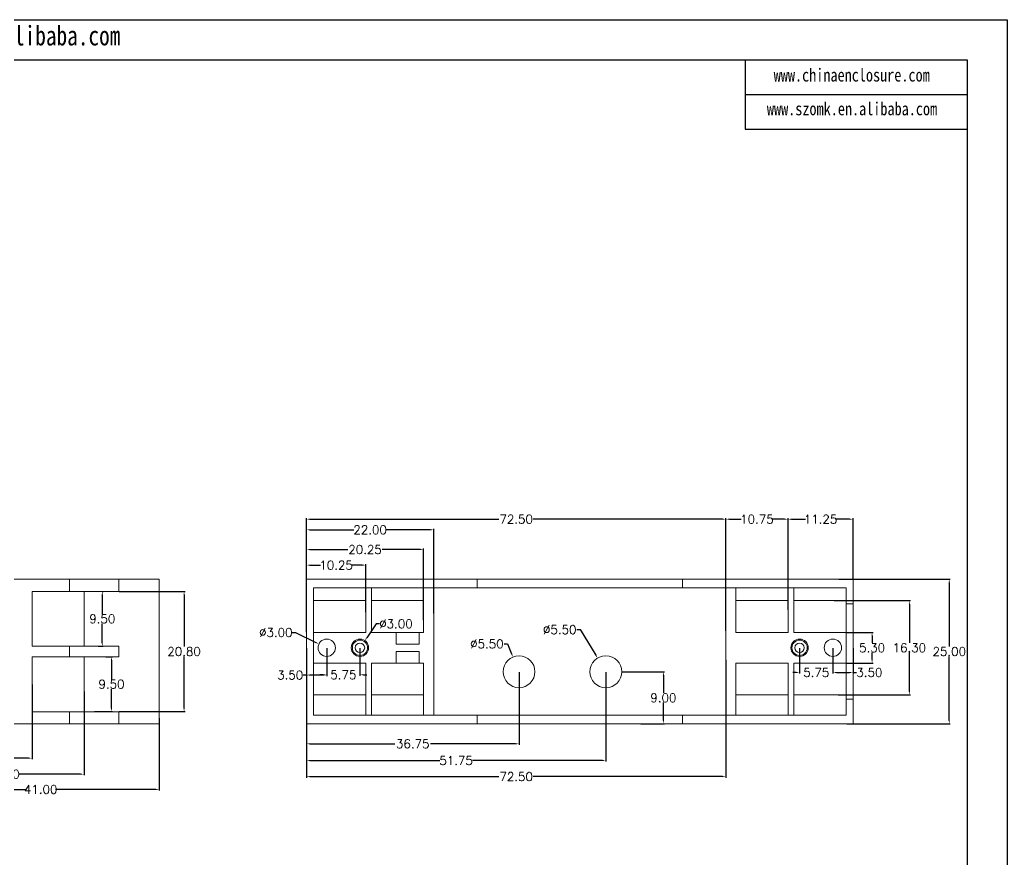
# Model space of a CAD drawing. Header units: inches. Extents: x 2307 to 3202, y 573 to 864.
# Drawn here: x 2546.4 to 2717.2, y 718.1 to 863.3 of the extents above; entities that cross this region are included whole.
import ezdxf

# ---------------------------------------------------------------- set-up
doc = ezdxf.new("R2010")
doc.units = ezdxf.units.IN
doc.layers.add('文字', color=81, linetype='Continuous')
doc.styles.get("Standard").update_dxf_attribs({"font": 'txt', "bigfont": 'gbcbig.shx'})
doc.styles.add('宋体', font='', dxfattribs={"width": 0.8, "height": 3.5})
doc.styles.get('宋体').set_extended_font_data('SimSun')
doc.dimstyles.new('2', dxfattribs={"dimtxt": 1.5, "dimasz": 0.6, "dimexe": 0.18, "dimexo": 0.0625, "dimgap": 0.09, "dimtad": 0, "dimtih": 1, "dimtoh": 1, "dimzin": 0, "dimdsep": 46, "dimtxsty": 'Standard', "dimcen": 0, "dimadec": 0, "dimazin": 2, "dimtfac": 1, "dimtofl": 0, "dimtmove": 0, "dimatfit": 3, "dimfxl": 1, "dimtolj": 1, "dimtzin": 0, "dimarcsym": 0})

# ---------------------------------------------------------------- blocks, each defined once
blk = doc.blocks.new('*D301')
at = {"color": 0, "lineweight": -2, "transparency": 16777216}
for p, q in [((2632.76, 750.5), (2632.76, 737.92)), ((2596.01, 745.22), (2596.01, 737.92)), ((2596.61, 738.1), (2611.29, 738.1)), ((2632.16, 738.1), (2617.47, 738.1))]:
    blk.add_line(p, q, dxfattribs=at)
at = {"color": 0, "transparency": 16777216}
for points in [[(2596.61, 738.2), (2596.61, 738), (2596.01, 738.1)], [(2632.16, 738.2), (2632.16, 738), (2632.76, 738.1)]]:
    blk.add_solid(points, dxfattribs=at)
at = {"layer": 'Defpoints', "color": 0, "transparency": 16777216}
for p in [(2632.76, 750.56), (2596.01, 745.28), (2632.76, 738.1)]:
    blk.add_point(p, dxfattribs=at)
at = {"color": 0, "transparency": 16777216, "insert": (2614.38, 738.1), "char_height": 1.5, "attachment_point": 5}
blk.add_mtext('\\A1;36.75', dxfattribs=at)
blk = doc.blocks.new('*D302')
at = {"color": 0, "lineweight": -2, "transparency": 16777216}
for p, q in [((2647.76, 750.5), (2647.76, 735.03)), ((2596.01, 748.11), (2596.01, 735.03)), ((2596.61, 735.21), (2619.04, 735.21)), ((2647.16, 735.21), (2624.72, 735.21))]:
    blk.add_line(p, q, dxfattribs=at)
at = {"color": 0, "transparency": 16777216}
for points in [[(2596.61, 735.31), (2596.61, 735.11), (2596.01, 735.21)], [(2647.16, 735.31), (2647.16, 735.11), (2647.76, 735.21)]]:
    blk.add_solid(points, dxfattribs=at)
at = {"layer": 'Defpoints', "color": 0, "transparency": 16777216}
for p in [(2647.76, 750.56), (2596.01, 748.17), (2647.76, 735.21)]:
    blk.add_point(p, dxfattribs=at)
at = {"color": 0, "transparency": 16777216, "insert": (2621.88, 735.21), "char_height": 1.5, "attachment_point": 5}
blk.add_mtext('\\A1;51.75', dxfattribs=at)
blk = doc.blocks.new('*D303')
at = {"color": 0, "lineweight": -2, "transparency": 16777216}
for p, q in [((2596.01, 752.61), (2596.01, 732.24)), ((2668.51, 752.61), (2668.51, 732.24)), ((2596.61, 732.42), (2629.29, 732.42)), ((2667.91, 732.42), (2635.22, 732.42))]:
    blk.add_line(p, q, dxfattribs=at)
at = {"color": 0, "transparency": 16777216}
for points in [[(2596.61, 732.52), (2596.61, 732.32), (2596.01, 732.42)], [(2667.91, 732.52), (2667.91, 732.32), (2668.51, 732.42)]]:
    blk.add_solid(points, dxfattribs=at)
at = {"layer": 'Defpoints', "color": 0, "transparency": 16777216}
for p in [(2596.01, 752.67), (2668.51, 752.67), (2668.51, 732.42)]:
    blk.add_point(p, dxfattribs=at)
at = {"color": 0, "transparency": 16777216, "insert": (2632.26, 732.42), "char_height": 1.5, "attachment_point": 5}
blk.add_mtext('\\A1;72.50', dxfattribs=at)
blk = doc.blocks.new('*D304')
at = {"color": 0, "lineweight": -2, "transparency": 16777216}
for p, q in [((2596.01, 760.84), (2596.01, 769.18)), ((2596.61, 769), (2598.42, 769)), ((2605.66, 769), (2603.85, 769)), ((2606.26, 760.84), (2606.26, 769.18))]:
    blk.add_line(p, q, dxfattribs=at)
at = {"color": 0, "transparency": 16777216}
for points in [[(2596.61, 769.1), (2596.61, 768.9), (2596.01, 769)], [(2605.66, 769.1), (2605.66, 768.9), (2606.26, 769)]]:
    blk.add_solid(points, dxfattribs=at)
at = {"layer": 'Defpoints', "color": 0, "transparency": 16777216}
for p in [(2606.26, 769), (2596.01, 760.78), (2606.26, 760.78)]:
    blk.add_point(p, dxfattribs=at)
at = {"color": 0, "transparency": 16777216, "insert": (2601.13, 769), "char_height": 1.5, "attachment_point": 5}
blk.add_mtext('\\A1;10.25', dxfattribs=at)
blk = doc.blocks.new('*D305')
at = {"color": 0, "lineweight": -2, "transparency": 16777216}
for p, q in [((2596.01, 759.51), (2596.01, 771.87)), ((2596.61, 771.69), (2603.17, 771.69)), ((2615.66, 771.69), (2609.1, 771.69)), ((2616.26, 759.51), (2616.26, 771.87))]:
    blk.add_line(p, q, dxfattribs=at)
at = {"color": 0, "transparency": 16777216}
for points in [[(2596.61, 771.79), (2596.61, 771.59), (2596.01, 771.69)], [(2615.66, 771.79), (2615.66, 771.59), (2616.26, 771.69)]]:
    blk.add_solid(points, dxfattribs=at)
at = {"layer": 'Defpoints', "color": 0, "transparency": 16777216}
for p in [(2616.26, 771.69), (2596.01, 759.45), (2616.26, 759.45)]:
    blk.add_point(p, dxfattribs=at)
at = {"color": 0, "transparency": 16777216, "insert": (2606.13, 771.69), "char_height": 1.5, "attachment_point": 5}
blk.add_mtext('\\A1;20.25', dxfattribs=at)
blk = doc.blocks.new('*D306')
at = {"color": 0, "lineweight": -2, "transparency": 16777216}
for p, q in [((2596.01, 758.49), (2596.01, 775.29)), ((2596.61, 775.11), (2604.17, 775.11)), ((2617.41, 775.11), (2609.85, 775.11)), ((2618.01, 760.64), (2618.01, 775.29))]:
    blk.add_line(p, q, dxfattribs=at)
at = {"color": 0, "transparency": 16777216}
for points in [[(2596.61, 775.21), (2596.61, 775.01), (2596.01, 775.11)], [(2617.41, 775.21), (2617.41, 775.01), (2618.01, 775.11)]]:
    blk.add_solid(points, dxfattribs=at)
at = {"layer": 'Defpoints', "color": 0, "transparency": 16777216}
for p in [(2618.01, 775.11), (2618.01, 760.58), (2596.01, 758.43)]:
    blk.add_point(p, dxfattribs=at)
at = {"color": 0, "transparency": 16777216, "insert": (2607.01, 775.11), "char_height": 1.5, "attachment_point": 5}
blk.add_mtext('\\A1;22.00', dxfattribs=at)
blk = doc.blocks.new('*D307')
at = {"color": 0, "lineweight": -2, "transparency": 16777216}
for p, q in [((2596.01, 757.41), (2596.01, 777.12)), ((2596.61, 776.94), (2629.29, 776.94)), ((2667.91, 776.94), (2635.22, 776.94)), ((2668.51, 759.89), (2668.51, 777.12))]:
    blk.add_line(p, q, dxfattribs=at)
at = {"color": 0, "transparency": 16777216}
for points in [[(2596.61, 777.04), (2596.61, 776.84), (2596.01, 776.94)], [(2667.91, 777.04), (2667.91, 776.84), (2668.51, 776.94)]]:
    blk.add_solid(points, dxfattribs=at)
at = {"layer": 'Defpoints', "color": 0, "transparency": 16777216}
for p in [(2668.51, 776.94), (2668.51, 759.83), (2596.01, 757.35)]:
    blk.add_point(p, dxfattribs=at)
at = {"color": 0, "transparency": 16777216, "insert": (2632.26, 776.94), "char_height": 1.5, "attachment_point": 5}
blk.add_mtext('\\A1;72.50', dxfattribs=at)
blk = doc.blocks.new('*D308')
at = {"color": 0, "lineweight": -2, "transparency": 16777216}
for p, q in [((2668.51, 757.63), (2668.51, 777.12)), ((2669.11, 776.94), (2671.17, 776.94)), ((2678.66, 776.94), (2676.6, 776.94)), ((2679.26, 761.27), (2679.26, 777.12))]:
    blk.add_line(p, q, dxfattribs=at)
at = {"color": 0, "transparency": 16777216}
for points in [[(2669.11, 777.04), (2669.11, 776.84), (2668.51, 776.94)], [(2678.66, 777.04), (2678.66, 776.84), (2679.26, 776.94)]]:
    blk.add_solid(points, dxfattribs=at)
at = {"layer": 'Defpoints', "color": 0, "transparency": 16777216}
for p in [(2668.51, 776.94), (2679.26, 761.21), (2668.51, 757.57)]:
    blk.add_point(p, dxfattribs=at)
at = {"color": 0, "transparency": 16777216, "insert": (2673.88, 776.94), "char_height": 1.5, "attachment_point": 5}
blk.add_mtext('\\A1;10.75', dxfattribs=at)
blk = doc.blocks.new('*D309')
at = {"color": 0, "lineweight": -2, "transparency": 16777216}
for p, q in [((2679.26, 773.96), (2679.26, 777.12)), ((2679.86, 776.94), (2682.29, 776.94)), ((2689.91, 776.94), (2687.47, 776.94)), ((2690.51, 766.62), (2690.51, 777.12))]:
    blk.add_line(p, q, dxfattribs=at)
at = {"color": 0, "transparency": 16777216}
for points in [[(2679.86, 777.04), (2679.86, 776.84), (2679.26, 776.94)], [(2689.91, 777.04), (2689.91, 776.84), (2690.51, 776.94)]]:
    blk.add_solid(points, dxfattribs=at)
at = {"layer": 'Defpoints', "color": 0, "transparency": 16777216}
for p in [(2679.26, 776.94), (2679.26, 773.9), (2690.51, 766.56)]:
    blk.add_point(p, dxfattribs=at)
at = {"color": 0, "transparency": 16777216, "insert": (2684.88, 776.94), "char_height": 1.5, "attachment_point": 5}
blk.add_mtext('\\A1;11.25', dxfattribs=at)
blk = doc.blocks.new('*D310')
at = {"color": 0, "lineweight": -2, "transparency": 16777216}
for p, q in [((2596.01, 754.65), (2596.01, 749.81)), ((2599.51, 754.65), (2599.51, 749.81)), ((2596.01, 749.99), (2595.41, 749.99)), ((2598.91, 749.99), (2596.61, 749.99))]:
    blk.add_line(p, q, dxfattribs=at)
at = {"color": 0, "transparency": 16777216}
for points in [[(2596.61, 750.09), (2596.61, 749.89), (2596.01, 749.99)], [(2598.91, 750.09), (2598.91, 749.89), (2599.51, 749.99)]]:
    blk.add_solid(points, dxfattribs=at)
at = {"layer": 'Defpoints', "color": 0, "transparency": 16777216}
for p in [(2596.01, 754.71), (2599.51, 754.71), (2596.01, 749.99)]:
    blk.add_point(p, dxfattribs=at)
at = {"color": 0, "transparency": 16777216, "insert": (2593.19, 749.99), "char_height": 1.5, "attachment_point": 5}
blk.add_mtext('\\A1;3.50', dxfattribs=at)
blk = doc.blocks.new('*D311')
at = {"color": 0, "lineweight": -2, "transparency": 16777216}
for p, q in [((2599.51, 754.65), (2599.51, 749.86)), ((2605.26, 754.65), (2605.26, 749.86)), ((2598.91, 750.04), (2598.31, 750.04)), ((2605.86, 750.04), (2606.46, 750.04))]:
    blk.add_line(p, q, dxfattribs=at)
at = {"color": 0, "transparency": 16777216}
for points in [[(2598.91, 750.14), (2598.91, 749.94), (2599.51, 750.04)], [(2605.86, 750.14), (2605.86, 749.94), (2605.26, 750.04)]]:
    blk.add_solid(points, dxfattribs=at)
at = {"layer": 'Defpoints', "color": 0, "transparency": 16777216}
for p in [(2599.51, 754.71), (2605.26, 754.71), (2605.26, 750.04)]:
    blk.add_point(p, dxfattribs=at)
at = {"color": 0, "transparency": 16777216, "insert": (2602.38, 750.04), "char_height": 1.5, "attachment_point": 5}
blk.add_mtext('\\A1;5.75', dxfattribs=at)
blk = doc.blocks.new('*D312')
at = {"color": 0, "lineweight": -2, "transparency": 16777216}
for p, q in [((2687.01, 754.65), (2687.01, 750.26)), ((2690.51, 754.65), (2690.51, 750.26)), ((2687.61, 750.44), (2689.91, 750.44)), ((2690.51, 750.44), (2691.11, 750.44))]:
    blk.add_line(p, q, dxfattribs=at)
at = {"color": 0, "transparency": 16777216}
for points in [[(2687.61, 750.54), (2687.61, 750.34), (2687.01, 750.44)], [(2689.91, 750.54), (2689.91, 750.34), (2690.51, 750.44)]]:
    blk.add_solid(points, dxfattribs=at)
at = {"layer": 'Defpoints', "color": 0, "transparency": 16777216}
for p in [(2687.01, 754.71), (2690.51, 754.71), (2690.51, 750.44)]:
    blk.add_point(p, dxfattribs=at)
at = {"color": 0, "transparency": 16777216, "insert": (2693.32, 750.44), "char_height": 1.5, "attachment_point": 5}
blk.add_mtext('\\A1;3.50', dxfattribs=at)
blk = doc.blocks.new('*D313')
at = {"color": 0, "lineweight": -2, "transparency": 16777216}
for p, q in [((2681.26, 754.65), (2681.26, 750.26)), ((2687.01, 754.65), (2687.01, 750.26)), ((2680.66, 750.44), (2680.06, 750.44)), ((2687.61, 750.44), (2688.21, 750.44))]:
    blk.add_line(p, q, dxfattribs=at)
at = {"color": 0, "transparency": 16777216}
for points in [[(2680.66, 750.54), (2680.66, 750.34), (2681.26, 750.44)], [(2687.61, 750.54), (2687.61, 750.34), (2687.01, 750.44)]]:
    blk.add_solid(points, dxfattribs=at)
at = {"layer": 'Defpoints', "color": 0, "transparency": 16777216}
for p in [(2681.26, 754.71), (2687.01, 754.71), (2687.01, 750.44)]:
    blk.add_point(p, dxfattribs=at)
at = {"color": 0, "transparency": 16777216, "insert": (2684.13, 750.44), "char_height": 1.5, "attachment_point": 5}
blk.add_mtext('\\A1;5.75', dxfattribs=at)
blk = doc.blocks.new('*D314')
at = {"color": 0, "lineweight": -2, "transparency": 16777216}
for p, q in [((2689.37, 757.36), (2693.97, 757.36)), ((2693.79, 756.76), (2693.79, 755.55)), ((2693.79, 752.66), (2693.79, 753.87)), ((2689.37, 752.06), (2693.97, 752.06))]:
    blk.add_line(p, q, dxfattribs=at)
at = {"color": 0, "transparency": 16777216}
for points in [[(2693.69, 756.76), (2693.89, 756.76), (2693.79, 757.36)], [(2693.69, 752.66), (2693.89, 752.66), (2693.79, 752.06)]]:
    blk.add_solid(points, dxfattribs=at)
at = {"layer": 'Defpoints', "color": 0, "transparency": 16777216}
for p in [(2689.31, 757.36), (2693.79, 757.36), (2689.31, 752.06)]:
    blk.add_point(p, dxfattribs=at)
at = {"color": 0, "transparency": 16777216, "insert": (2693.79, 754.71), "char_height": 1.5, "attachment_point": 5}
blk.add_mtext('\\A1;5.30', dxfattribs=at)
blk = doc.blocks.new('*D315')
at = {"color": 0, "lineweight": -2, "transparency": 16777216}
for p, q in [((2687.25, 762.86), (2700.41, 762.86)), ((2700.23, 762.26), (2700.23, 755.55)), ((2700.23, 747.16), (2700.23, 753.87)), ((2687.94, 746.56), (2700.41, 746.56))]:
    blk.add_line(p, q, dxfattribs=at)
at = {"color": 0, "transparency": 16777216}
for points in [[(2700.13, 762.26), (2700.33, 762.26), (2700.23, 762.86)], [(2700.13, 747.16), (2700.33, 747.16), (2700.23, 746.56)]]:
    blk.add_solid(points, dxfattribs=at)
at = {"layer": 'Defpoints', "color": 0, "transparency": 16777216}
for p in [(2687.19, 762.86), (2700.23, 762.86), (2687.87, 746.56)]:
    blk.add_point(p, dxfattribs=at)
at = {"color": 0, "transparency": 16777216, "insert": (2700.23, 754.71), "char_height": 1.5, "attachment_point": 5}
blk.add_mtext('\\A1;16.30', dxfattribs=at)
blk = doc.blocks.new('*D316')
at = {"color": 0, "lineweight": -2, "transparency": 16777216}
for p, q in [((2688.03, 766.56), (2707.31, 766.56)), ((2707.13, 765.96), (2707.13, 754.9)), ((2707.13, 742.16), (2707.13, 753.22)), ((2689.4, 741.56), (2707.31, 741.56))]:
    blk.add_line(p, q, dxfattribs=at)
at = {"color": 0, "transparency": 16777216}
for points in [[(2707.03, 765.96), (2707.23, 765.96), (2707.13, 766.56)], [(2707.03, 742.16), (2707.23, 742.16), (2707.13, 741.56)]]:
    blk.add_solid(points, dxfattribs=at)
at = {"layer": 'Defpoints', "color": 0, "transparency": 16777216}
for p in [(2687.97, 766.56), (2707.13, 766.56), (2689.33, 741.56)]:
    blk.add_point(p, dxfattribs=at)
at = {"color": 0, "transparency": 16777216, "insert": (2707.13, 754.06), "char_height": 1.5, "attachment_point": 5}
blk.add_mtext('\\A1;25.00', dxfattribs=at)
blk = doc.blocks.new('*D317')
at = {"color": 0, "lineweight": -2, "transparency": 16777216}
for p, q in [((2650.57, 750.56), (2657.89, 750.56)), ((2657.71, 749.96), (2657.71, 746.9)), ((2657.71, 742.16), (2657.71, 745.22)), ((2653.79, 741.56), (2657.89, 741.56))]:
    blk.add_line(p, q, dxfattribs=at)
at = {"color": 0, "transparency": 16777216}
for points in [[(2657.61, 749.96), (2657.81, 749.96), (2657.71, 750.56)], [(2657.61, 742.16), (2657.81, 742.16), (2657.71, 741.56)]]:
    blk.add_solid(points, dxfattribs=at)
at = {"layer": 'Defpoints', "color": 0, "transparency": 16777216}
for p in [(2650.51, 750.56), (2657.71, 750.56), (2653.72, 741.56)]:
    blk.add_point(p, dxfattribs=at)
at = {"color": 0, "transparency": 16777216, "insert": (2657.71, 746.06), "char_height": 1.5, "attachment_point": 5}
blk.add_mtext('\\A1;9.00', dxfattribs=at)
blk = doc.blocks.new('*D318')
at = {"color": 0, "lineweight": -2, "transparency": 16777216}
for p, q in [((2642.75, 757.84), (2643.35, 757.84)), ((2643.35, 757.84), (2646.02, 753.42))]:
    blk.add_line(p, q, dxfattribs=at)
at = {"color": 0, "transparency": 16777216}
blk.add_solid([(2646.11, 753.48), (2645.94, 753.37), (2646.33, 752.91)], dxfattribs=at)
at = {"layer": 'Defpoints', "color": 0, "transparency": 16777216}
for p in [(2646.33, 752.91), (2649.18, 748.2)]:
    blk.add_point(p, dxfattribs=at)
at = {"color": 0, "transparency": 16777216, "insert": (2639.79, 757.84), "char_height": 1.5, "attachment_point": 5}
blk.add_mtext('\\A1;∅5.50', dxfattribs=at)
blk = doc.blocks.new('*D319')
at = {"color": 0, "lineweight": -2, "transparency": 16777216}
for p, q in [((2630.17, 755.37), (2630.77, 755.37)), ((2630.77, 755.37), (2631.48, 753.65))]:
    blk.add_line(p, q, dxfattribs=at)
at = {"color": 0, "transparency": 16777216}
blk.add_solid([(2631.57, 753.69), (2631.38, 753.61), (2631.71, 753.1)], dxfattribs=at)
at = {"layer": 'Defpoints', "color": 0, "transparency": 16777216}
for p in [(2631.71, 753.1), (2633.81, 748.02)]:
    blk.add_point(p, dxfattribs=at)
at = {"color": 0, "transparency": 16777216, "insert": (2627.2, 755.37), "char_height": 1.5, "attachment_point": 5}
blk.add_mtext('\\A1;∅5.50', dxfattribs=at)
blk = doc.blocks.new('*D320')
at = {"color": 0, "lineweight": -2, "transparency": 16777216}
for p, q in [((2593.54, 757.36), (2594.14, 757.36)), ((2594.14, 757.36), (2597.62, 755.64))]:
    blk.add_line(p, q, dxfattribs=at)
at = {"color": 0, "transparency": 16777216}
blk.add_solid([(2597.67, 755.73), (2597.58, 755.55), (2598.16, 755.37)], dxfattribs=at)
at = {"layer": 'Defpoints', "color": 0, "transparency": 16777216}
for p in [(2598.16, 755.37), (2600.85, 754.04)]:
    blk.add_point(p, dxfattribs=at)
at = {"color": 0, "transparency": 16777216, "insert": (2590.7, 757.36), "char_height": 1.5, "attachment_point": 5}
blk.add_mtext('\\A1;∅3.00', dxfattribs=at)
blk = doc.blocks.new('*D321')
at = {"color": 0, "lineweight": -2, "transparency": 16777216}
for p, q in [((2608.04, 758.84), (2606.43, 756.45)), ((2608.64, 758.84), (2608.04, 758.84))]:
    blk.add_line(p, q, dxfattribs=at)
at = {"color": 0, "transparency": 16777216}
blk.add_solid([(2606.35, 756.5), (2606.51, 756.39), (2606.1, 755.95)], dxfattribs=at)
at = {"layer": 'Defpoints', "color": 0, "transparency": 16777216}
for p in [(2606.1, 755.95), (2604.42, 753.46)]:
    blk.add_point(p, dxfattribs=at)
at = {"color": 0, "transparency": 16777216, "insert": (2611.48, 758.84), "char_height": 1.5, "attachment_point": 5}
blk.add_mtext('\\A1;∅3.00', dxfattribs=at)
blk = doc.blocks.new('*D323')
at = {"color": 0, "lineweight": -2, "transparency": 16777216}
for p, q in [((2563.62, 764.46), (2575.03, 764.46)), ((2574.85, 763.86), (2574.85, 754.9)), ((2574.85, 744.26), (2574.85, 753.22)), ((2563.62, 743.66), (2575.03, 743.66))]:
    blk.add_line(p, q, dxfattribs=at)
at = {"color": 0, "transparency": 16777216}
for points in [[(2574.75, 763.86), (2574.95, 763.86), (2574.85, 764.46)], [(2574.75, 744.26), (2574.95, 744.26), (2574.85, 743.66)]]:
    blk.add_solid(points, dxfattribs=at)
at = {"layer": 'Defpoints', "color": 0, "transparency": 16777216}
for p in [(2563.56, 764.46), (2574.85, 764.46), (2563.56, 743.66)]:
    blk.add_point(p, dxfattribs=at)
at = {"color": 0, "transparency": 16777216, "insert": (2574.85, 754.06), "char_height": 1.5, "attachment_point": 5}
blk.add_mtext('\\A1;20.80', dxfattribs=at)
blk = doc.blocks.new('*D324')
at = {"color": 0, "lineweight": -2, "transparency": 16777216}
for p, q in [((2561.33, 753.16), (2562.48, 753.16)), ((2562.3, 752.56), (2562.3, 749.25)), ((2562.3, 744.26), (2562.3, 747.57)), ((2559.37, 743.66), (2562.48, 743.66))]:
    blk.add_line(p, q, dxfattribs=at)
at = {"color": 0, "transparency": 16777216}
for points in [[(2562.2, 752.56), (2562.4, 752.56), (2562.3, 753.16)], [(2562.2, 744.26), (2562.4, 744.26), (2562.3, 743.66)]]:
    blk.add_solid(points, dxfattribs=at)
at = {"layer": 'Defpoints', "color": 0, "transparency": 16777216}
for p in [(2561.26, 753.16), (2562.3, 753.16), (2559.31, 743.66)]:
    blk.add_point(p, dxfattribs=at)
at = {"color": 0, "transparency": 16777216, "insert": (2562.3, 748.41), "char_height": 1.5, "attachment_point": 5}
blk.add_mtext('\\A1;9.50', dxfattribs=at)
blk = doc.blocks.new('*D325')
at = {"color": 0, "lineweight": -2, "transparency": 16777216}
for p, q in [((2560.7, 764.46), (2560.89, 764.46)), ((2560.71, 763.86), (2560.71, 760.55)), ((2560.71, 755.56), (2560.71, 758.87)), ((2560.01, 754.96), (2560.89, 754.96))]:
    blk.add_line(p, q, dxfattribs=at)
at = {"color": 0, "transparency": 16777216}
for points in [[(2560.61, 763.86), (2560.81, 763.86), (2560.71, 764.46)], [(2560.61, 755.56), (2560.81, 755.56), (2560.71, 754.96)]]:
    blk.add_solid(points, dxfattribs=at)
at = {"layer": 'Defpoints', "color": 0, "transparency": 16777216}
for p in [(2560.64, 764.46), (2560.71, 764.46), (2559.95, 754.96)]:
    blk.add_point(p, dxfattribs=at)
at = {"color": 0, "transparency": 16777216, "insert": (2560.71, 759.71), "char_height": 1.5, "attachment_point": 5}
blk.add_mtext('\\A1;9.50', dxfattribs=at)
blk = doc.blocks.new('*D327')
at = {"color": 0, "lineweight": -2, "transparency": 16777216}
for p, q in [((2529.56, 748.76), (2529.56, 735.44)), ((2548.56, 748.35), (2548.56, 735.44)), ((2530.16, 735.62), (2536.47, 735.62)), ((2547.96, 735.62), (2541.65, 735.62))]:
    blk.add_line(p, q, dxfattribs=at)
at = {"color": 0, "transparency": 16777216}
for points in [[(2530.16, 735.72), (2530.16, 735.52), (2529.56, 735.62)], [(2547.96, 735.72), (2547.96, 735.52), (2548.56, 735.62)]]:
    blk.add_solid(points, dxfattribs=at)
at = {"layer": 'Defpoints', "color": 0, "transparency": 16777216}
for p in [(2529.56, 748.83), (2548.56, 748.41), (2548.56, 735.62)]:
    blk.add_point(p, dxfattribs=at)
at = {"color": 0, "transparency": 16777216, "insert": (2539.06, 735.62), "char_height": 1.5, "attachment_point": 5}
blk.add_mtext('\\A1;19.00', dxfattribs=at)
blk = doc.blocks.new('*D328')
at = {"color": 0, "lineweight": -2, "transparency": 16777216}
for p, q in [((2529.56, 748.7), (2529.56, 732.67)), ((2557.56, 747.16), (2557.56, 732.67)), ((2530.16, 732.85), (2540.72, 732.85)), ((2556.96, 732.85), (2546.4, 732.85))]:
    blk.add_line(p, q, dxfattribs=at)
at = {"color": 0, "transparency": 16777216}
for points in [[(2530.16, 732.95), (2530.16, 732.75), (2529.56, 732.85)], [(2556.96, 732.95), (2556.96, 732.75), (2557.56, 732.85)]]:
    blk.add_solid(points, dxfattribs=at)
at = {"layer": 'Defpoints', "color": 0, "transparency": 16777216}
for p in [(2529.56, 748.76), (2557.56, 747.22), (2557.56, 732.85)]:
    blk.add_point(p, dxfattribs=at)
at = {"color": 0, "transparency": 16777216, "insert": (2543.56, 732.85), "char_height": 1.5, "attachment_point": 5}
blk.add_mtext('\\A1;28.00', dxfattribs=at)
blk = doc.blocks.new('*D329')
at = {"color": 0, "lineweight": -2, "transparency": 16777216}
for p, q in [((2529.56, 743.62), (2529.56, 730.04)), ((2570.56, 742.53), (2570.56, 730.04)), ((2530.16, 730.22), (2547.47, 730.22)), ((2569.96, 730.22), (2552.65, 730.22))]:
    blk.add_line(p, q, dxfattribs=at)
at = {"color": 0, "transparency": 16777216}
for points in [[(2530.16, 730.32), (2530.16, 730.12), (2529.56, 730.22)], [(2569.96, 730.32), (2569.96, 730.12), (2570.56, 730.22)]]:
    blk.add_solid(points, dxfattribs=at)
at = {"layer": 'Defpoints', "color": 0, "transparency": 16777216}
for p in [(2529.56, 743.68), (2570.56, 742.59), (2529.56, 730.22)]:
    blk.add_point(p, dxfattribs=at)
at = {"color": 0, "transparency": 16777216, "insert": (2550.06, 730.22), "char_height": 1.5, "attachment_point": 5}
blk.add_mtext('\\A1;41.00', dxfattribs=at)

msp = doc.modelspace()

# ---------------------------------------------------------------- linework, layer by layer
for p, q in [((2306.504, 863.315), (2717.154, 863.315)), ((2717.154, 863.315), (2717.154, 572.957)), ((2317.13, 856.402), (2710.241, 856.402)), ((2671.834, 856.402), (2671.834, 844.4)), ((2710.241, 856.402), (2710.241, 579.87)), ((2671.834, 850.401), (2710.241, 850.401)), ((2671.834, 844.4), (2710.241, 844.4))]:
    msp.add_line(p, q)
at = {"color": 7, "linetype": 'Continuous', "lineweight": 15}
for p, q in [((2555.061, 766.558), (2529.561, 766.558)), ((2555.061, 766.558), (2555.061, 764.458)), ((2555.061, 766.558), (2563.561, 766.558)), ((2563.561, 766.558), (2563.561, 764.458)), ((2563.561, 766.558), (2570.561, 766.558)), ((2570.561, 766.558), (2570.561, 741.558)), ((2596.007, 741.558), (2596.007, 766.558)), ((2596.007, 766.558), (2625.507, 766.558)), ((2625.507, 766.558), (2625.507, 765.058)), ((2625.507, 766.558), (2661.007, 766.558)), ((2661.007, 765.058), (2661.007, 766.558)), ((2661.007, 766.558), (2690.507, 766.558)), ((2690.507, 766.558), (2690.507, 762.308)), ((2597.207, 765.058), (2597.207, 743.058)), ((2625.507, 765.058), (2597.207, 765.058)), ((2606.257, 765.058), (2606.257, 757.358)), ((2607.257, 757.358), (2607.257, 765.058)), ((2616.257, 765.058), (2616.257, 757.358)), ((2618.007, 765.058), (2618.007, 743.058)), ((2625.507, 765.058), (2661.007, 765.058)), ((2689.307, 765.058), (2661.007, 765.058)), ((2668.507, 743.058), (2668.507, 765.058)), ((2670.257, 765.058), (2670.257, 757.358)), ((2679.257, 757.358), (2679.257, 765.058)), ((2680.257, 765.058), (2680.257, 757.358)), ((2689.307, 762.308), (2689.307, 765.058)), ((2548.561, 764.458), (2555.061, 764.458)), ((2548.561, 764.458), (2548.561, 754.958)), ((2555.061, 764.458), (2563.561, 764.458)), ((2557.561, 754.958), (2557.561, 764.458)), ((2597.207, 762.858), (2606.257, 762.858)), ((2616.257, 762.858), (2607.257, 762.858)), ((2670.257, 762.858), (2679.257, 762.858)), ((2689.307, 762.858), (2680.257, 762.858)), ((2689.307, 762.308), (2690.507, 762.308)), ((2689.307, 745.808), (2689.307, 762.308)), ((2690.507, 745.808), (2690.507, 762.308)), ((2606.257, 757.358), (2597.207, 757.358)), ((2611.507, 757.358), (2607.257, 757.358)), ((2611.507, 757.358), (2611.507, 755.358)), ((2615.507, 757.358), (2611.507, 757.358)), ((2615.507, 755.358), (2615.507, 757.358)), ((2616.257, 757.358), (2615.507, 757.358)), ((2670.257, 757.358), (2679.257, 757.358)), ((2680.257, 757.358), (2689.307, 757.358)), ((2548.561, 754.958), (2555.061, 754.958)), ((2555.061, 754.958), (2555.061, 753.158)), ((2555.061, 754.958), (2563.561, 754.958)), ((2563.561, 754.958), (2563.561, 753.158)), ((2611.507, 755.358), (2615.507, 755.358)), ((2548.561, 753.158), (2555.061, 753.158)), ((2548.561, 743.658), (2548.561, 753.158)), ((2555.061, 753.158), (2563.561, 753.158)), ((2557.561, 753.158), (2557.561, 743.658)), ((2615.507, 754.058), (2611.507, 754.058)), ((2611.507, 754.058), (2611.507, 752.058)), ((2615.507, 752.058), (2615.507, 754.058)), ((2597.207, 752.058), (2606.257, 752.058)), ((2606.257, 752.058), (2606.257, 743.058)), ((2607.257, 752.058), (2611.507, 752.058)), ((2607.257, 743.058), (2607.257, 752.058)), ((2611.507, 752.058), (2615.507, 752.058)), ((2615.507, 752.058), (2616.257, 752.058)), ((2616.257, 752.058), (2616.257, 743.058)), ((2679.257, 752.058), (2670.257, 752.058)), ((2670.257, 752.058), (2670.257, 743.058)), ((2679.257, 743.058), (2679.257, 752.058)), ((2689.307, 752.058), (2680.257, 752.058)), ((2680.257, 752.058), (2680.257, 743.058)), ((2606.257, 746.558), (2597.207, 746.558)), ((2616.257, 746.558), (2607.257, 746.558)), ((2670.257, 746.558), (2679.257, 746.558)), ((2680.257, 746.558), (2689.307, 746.558)), ((2689.307, 743.058), (2689.307, 745.808)), ((2689.307, 745.808), (2690.507, 745.808)), ((2690.507, 745.808), (2690.507, 741.558)), ((2548.561, 743.658), (2555.061, 743.658)), ((2555.061, 743.658), (2555.061, 741.558)), ((2555.061, 743.658), (2563.561, 743.658)), ((2563.561, 743.658), (2563.561, 741.558)), ((2597.207, 743.058), (2625.507, 743.058)), ((2625.507, 743.058), (2625.507, 741.558)), ((2661.007, 743.058), (2625.507, 743.058)), ((2661.007, 741.558), (2661.007, 743.058)), ((2661.007, 743.058), (2689.307, 743.058)), ((2555.061, 741.558), (2529.561, 741.558)), ((2555.061, 741.558), (2563.561, 741.558)), ((2563.561, 741.558), (2570.561, 741.558)), ((2625.507, 741.558), (2596.007, 741.558)), ((2625.507, 741.558), (2661.007, 741.558)), ((2690.507, 741.558), (2661.007, 741.558))]:
    msp.add_line(p, q, dxfattribs=at)
for centre, radius in [((2599.507, 754.708), 1.5), ((2605.257, 754.708), 1.5), ((2605.257, 754.708), 1.317), ((2605.257, 754.708), 0.817), ((2681.257, 754.708), 1.5), ((2681.257, 754.708), 1.317), ((2681.257, 754.708), 0.817), ((2687.007, 754.708), 1.5), ((2632.757, 750.558), 2.75), ((2647.757, 750.558), 2.75)]:
    msp.add_circle(centre, radius, dxfattribs=at)

# ---------------------------------------------------------------- texts
at = {"layer": '文字', "color": 0, "attachment_point": 1, "style": '宋体'}
for s, insert, char_height, width in [('www.szomk.en.alibaba.com', (2519.695, 862.256), 3.37984, 59.38046), ('www.chinaenclosure.com', (2676.782, 854.882), 2.25322, 39.58698), ('www.szomk.en.alibaba.com', (2675.604, 849.047), 2.25322, 39.58698)]:
    msp.add_mtext(s, dxfattribs=dict(at, insert=insert, char_height=char_height, width=width))

# ---------------------------------------------------------------- dimensions: what is measured, and where the dimension line sits
for base, p1, p2, picture, middle in [((2668.507, 776.94), (2596.007, 757.352), (2668.507, 759.827), '*D307', (2632.257, 776.94)), ((2668.507, 776.94), (2679.257, 761.208), (2668.507, 757.568), '*D308', (2673.882, 776.94)), ((2679.257, 776.94), (2690.507, 766.558), (2679.257, 773.9), '*D309', (2684.882, 776.94)), ((2618.007, 775.111), (2596.007, 758.427), (2618.007, 760.581), '*D306', (2607.007, 775.111)), ((2616.257, 771.691), (2596.007, 759.447), (2616.257, 759.447), '*D305', (2606.132, 771.691)), ((2606.257, 769), (2596.007, 760.781), (2606.257, 760.781), '*D304', (2601.132, 769)), ((2596.007, 749.991), (2599.507, 754.708), (2596.007, 754.708), '*D310', (2593.192, 749.991)), ((2605.257, 750.041), (2599.507, 754.708), (2605.257, 754.708), '*D311', (2602.382, 750.041)), ((2687.007, 750.444), (2681.257, 754.708), (2687.007, 754.708), '*D313', (2684.132, 750.444)), ((2690.507, 750.444), (2687.007, 754.708), (2690.507, 754.708), '*D312', (2693.322, 750.444)), ((2668.507, 732.423), (2596.007, 752.671), (2668.507, 752.671), '*D303', (2632.257, 732.423)), ((2632.757, 738.101), (2596.007, 745.279), (2632.757, 750.558), '*D301', (2614.382, 738.101)), ((2647.757, 735.209), (2596.007, 748.171), (2647.757, 750.558), '*D302', (2621.882, 735.209)), ((2548.561, 735.623), (2529.561, 748.826), (2548.561, 748.408), '*D327', (2539.061, 735.623)), ((2557.561, 732.847), (2529.561, 748.763), (2557.561, 747.224), '*D328', (2543.561, 732.847)), ((2529.561, 730.223), (2570.561, 742.59), (2529.561, 743.683), '*D329', (2550.061, 730.223))]:
    dim = msp.add_linear_dim(base=base, p1=p1, p2=p2, dimstyle='2')
    dim.commit()
    dim.dimension.update_dxf_attribs({"geometry": picture, "text_midpoint": middle})
for base, p1, p2, picture, middle in [((2707.13, 766.558), (2689.333, 741.558), (2687.97, 766.558), '*D316', (2707.13, 754.058)), ((2560.714, 764.458), (2559.948, 754.958), (2560.641, 764.458), '*D325', (2560.714, 759.708)), ((2574.85, 764.458), (2563.561, 743.658), (2563.561, 764.458), '*D323', (2574.85, 754.058)), ((2700.232, 762.858), (2687.875, 746.558), (2687.187, 762.858), '*D315', (2700.232, 754.708)), ((2693.795, 757.358), (2689.307, 752.058), (2689.307, 757.358), '*D314', (2693.795, 754.708)), ((2562.303, 753.158), (2559.311, 743.658), (2561.264, 753.158), '*D324', (2562.303, 748.408)), ((2657.709, 750.558), (2653.725, 741.558), (2650.507, 750.558), '*D317', (2657.709, 746.058))]:
    dim = msp.add_linear_dim(base=base, p1=p1, p2=p2, angle=90, dimstyle='2')
    dim.commit()
    dim.dimension.update_dxf_attribs({"geometry": picture, "text_midpoint": middle})
for p1, p2, picture, middle in [((2604.418, 753.464), (2606.095, 755.951), '*D321', (2611.482, 758.838)), ((2600.852, 754.044), (2598.161, 755.371), '*D320', (2590.696, 757.355)), ((2649.18, 748.205), (2646.333, 752.91), '*D318', (2639.788, 757.837)), ((2633.808, 748.017), (2631.706, 753.099), '*D319', (2627.203, 755.366))]:
    dim = msp.add_diameter_dim_2p(p1=p1, p2=p2, dimstyle='2')
    dim.commit()
    dim.dimension.update_dxf_attribs({"geometry": picture, "text_midpoint": middle, "dimtype": 163})

doc.saveas('drawing.dxf')
